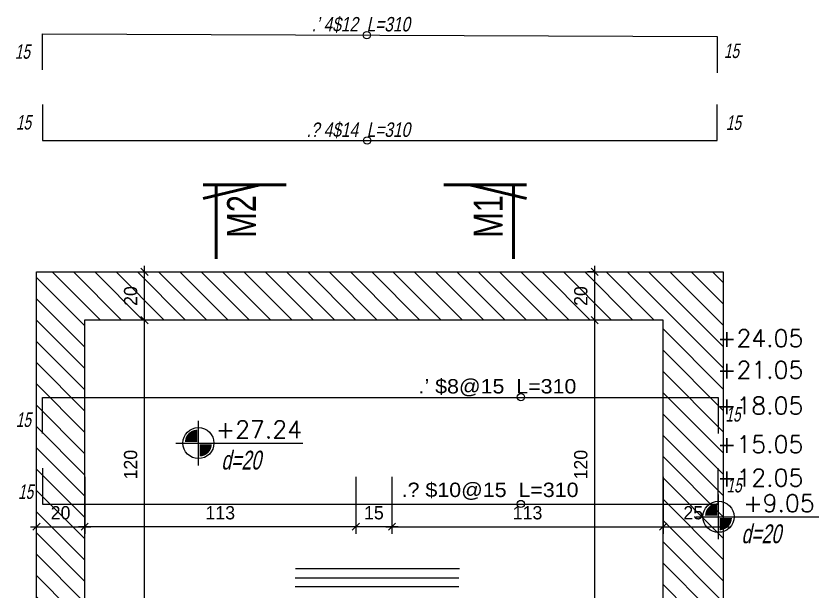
# Model space of a CAD drawing. Header units: inches. Extents: x -5298 to 11252, y 8210 to 22495.
# Drawn here: x 9816.5 to 10146.8, y 12051 to 12289.8 of the extents above; entities that cross this region are included whole.
import ezdxf
from ezdxf.enums import TextEntityAlignment as Align

# ---------------------------------------------------------------- set-up
doc = ezdxf.new("R2010")
doc.units = ezdxf.units.IN
doc.header["$LTSCALE"] = 11
doc.header["$MEASUREMENT"] = 0
doc.linetypes.add('DASHED2', pattern=[0.375, 0.25, -0.125])
doc.layers.get('Defpoints').update_dxf_attribs({"color": 40})
for name, color, linetype in [('BEAM', 3, 'Continuous'), ('D7', 2, 'Continuous'), ('dim', 3, 'Continuous'), ('dim-50-v', 2, 'Continuous'), ('ENG_beton nifsak', 4, 'Continuous'), ('ENG_beton ole', 3, 'DASHED2'), ('HATCH', 8, 'Continuous'), ('iron-txt', 3, 'Continuous'), ('IRON6', 6, 'Continuous'), ('otm', 3, 'Continuous'), ('TEXT3', 3, 'Continuous')]:
    doc.layers.add(name, color=color, linetype=linetype)
doc.layers.add('W', color=1, linetype='Continuous', lineweight=50)
doc.styles.add('AA', font='hebtxt', dxfattribs={"width": 0.8, "oblique": 8})
doc.styles.add('AD', font='oron')
doc.styles.add('HEBREW', font='hebtxt-weld.shx', dxfattribs={"width": 0.8, "oblique": 12})
doc.styles.add('HEBTXT', font='hebtxt-weld.shx')
doc.styles.add('ROMANS', font='romans')
doc.dimstyles.new('25', dxfattribs={"dimtxt": 5.5, "dimasz": 3, "dimexe": 3, "dimexo": 6, "dimgap": 3, "dimtad": 1, "dimdec": 0, "dimrnd": 0.5, "dimdsep": 46, "dimtxsty": 'HEBTXT', "dimblk1": 'OBLIQUE', "dimblk2": 'OBLIQUE', "dimsah": 1, "dimcen": 1, "dimdle": 2.5, "dimclre": 9, "dimclrt": 3, "dimadec": 0, "dimazin": 0, "dimtfac": 1, "dimtdec": 0, "dimtix": 1, "dimtmove": 2, "dimatfit": 3, "dimldrblk": 'OBLIQUE', "dimfxl": 1, "dimtolj": 1, "dimarcsym": 0})

# ---------------------------------------------------------------- blocks, each defined once
blk = doc.blocks.new('_OBLIQUE')
at = {"color": 0, "linetype": 'ByBlock'}
blk.add_line((-0.5, -0.5), (0.5, 0.5), dxfattribs=at)
blk = doc.blocks.new('*D286')
at = {"layer": 'Defpoints', "color": 0, "linetype": 'Continuous', "transparency": 16777216}
for p in [(10085.04, 12104.44, 0), (10110.04, 12077.76), (10110.04, 12057.76)]:
    blk.add_point(p, dxfattribs=at)
at = {"layer": 'dim-50-v', "color": 9, "linetype": 'Continuous', "lineweight": -2, "transparency": 16777216}
for p, q in [((10085.04, 12098.44), (10085.04, 12074.76)), ((10110.04, 12063.76), (10110.04, 12080.76))]:
    blk.add_line(p, q, dxfattribs=at)
at = {"layer": 'dim-50-v', "color": 0, "linetype": 'Continuous', "lineweight": -2, "transparency": 16777216}
blk.add_line((10082.54, 12077.76), (10112.54, 12077.76), dxfattribs=at)
at = {"layer": 'dim-50-v', "color": 0, "linetype": 'Continuous', "lineweight": -2, "transparency": 16777216, "xscale": 3, "yscale": 3, "zscale": 3, "rotation": 180}
blk.add_blockref('_OBLIQUE', (10085.04, 12077.76), dxfattribs=at)
at = {"layer": 'dim-50-v', "color": 0, "linetype": 'Continuous', "lineweight": -2, "transparency": 16777216, "xscale": 3, "yscale": 3, "zscale": 3}
blk.add_blockref('_OBLIQUE', (10110.04, 12077.76), dxfattribs=at)
at = {"layer": 'dim-50-v', "color": 3, "linetype": 'Continuous', "transparency": 16777216, "insert": (10097.54, 12083.51), "char_height": 5.5, "attachment_point": 5, "style": 'HEBTXT'}
blk.add_mtext('\\A1;25', dxfattribs=at)
blk = doc.blocks.new('*D287')
at = {"layer": 'Defpoints', "color": 0, "linetype": 'Continuous', "transparency": 16777216}
for p in [(9972.54, 12104.44, 0), (10085.04, 12104.44, 0), (10085.04, 12077.76)]:
    blk.add_point(p, dxfattribs=at)
at = {"layer": 'dim-50-v', "color": 9, "linetype": 'Continuous', "lineweight": -2, "transparency": 16777216}
for p, q in [((9972.54, 12098.44), (9972.54, 12074.76)), ((10085.04, 12098.44), (10085.04, 12074.76))]:
    blk.add_line(p, q, dxfattribs=at)
at = {"layer": 'dim-50-v', "color": 0, "linetype": 'Continuous', "lineweight": -2, "transparency": 16777216}
blk.add_line((9970.04, 12077.76), (10087.54, 12077.76), dxfattribs=at)
at = {"layer": 'dim-50-v', "color": 0, "linetype": 'Continuous', "lineweight": -2, "transparency": 16777216, "xscale": 3, "yscale": 3, "zscale": 3, "rotation": 180}
blk.add_blockref('_OBLIQUE', (9972.54, 12077.76), dxfattribs=at)
at = {"layer": 'dim-50-v', "color": 0, "linetype": 'Continuous', "lineweight": -2, "transparency": 16777216, "xscale": 3, "yscale": 3, "zscale": 3}
blk.add_blockref('_OBLIQUE', (10085.04, 12077.76), dxfattribs=at)
at = {"layer": 'dim-50-v', "color": 3, "linetype": 'Continuous', "transparency": 16777216, "insert": (10028.79, 12083.51), "char_height": 5.5, "attachment_point": 5, "style": 'HEBTXT'}
blk.add_mtext('\\A1;113', dxfattribs=at)
blk = doc.blocks.new('*D288')
at = {"layer": 'Defpoints', "color": 0, "linetype": 'Continuous', "transparency": 16777216}
for p in [(9845.04, 12104.44, 0), (9845.04, 12077.76), (9825.04, 12057.76)]:
    blk.add_point(p, dxfattribs=at)
at = {"layer": 'dim-50-v', "color": 9, "linetype": 'Continuous', "lineweight": -2, "transparency": 16777216}
for p, q in [((9845.04, 12098.44), (9845.04, 12074.76)), ((9825.04, 12063.76), (9825.04, 12080.76))]:
    blk.add_line(p, q, dxfattribs=at)
at = {"layer": 'dim-50-v', "color": 0, "linetype": 'Continuous', "lineweight": -2, "transparency": 16777216}
blk.add_line((9822.54, 12077.76), (9847.54, 12077.76), dxfattribs=at)
at = {"layer": 'dim-50-v', "color": 0, "linetype": 'Continuous', "lineweight": -2, "transparency": 16777216, "xscale": 3, "yscale": 3, "zscale": 3, "rotation": 180}
blk.add_blockref('_OBLIQUE', (9825.04, 12077.76), dxfattribs=at)
at = {"layer": 'dim-50-v', "color": 0, "linetype": 'Continuous', "lineweight": -2, "transparency": 16777216, "xscale": 3, "yscale": 3, "zscale": 3}
blk.add_blockref('_OBLIQUE', (9845.04, 12077.76), dxfattribs=at)
at = {"layer": 'dim-50-v', "color": 3, "linetype": 'Continuous', "transparency": 16777216, "insert": (9835.04, 12083.51), "char_height": 5.5, "attachment_point": 5, "style": 'HEBTXT'}
blk.add_mtext('\\A1;20', dxfattribs=at)
blk = doc.blocks.new('*D289')
at = {"layer": 'Defpoints', "color": 0, "linetype": 'Continuous', "transparency": 16777216}
for p in [(9957.54, 12104.44, 0), (9972.54, 12104.44, 0), (9957.54, 12077.76)]:
    blk.add_point(p, dxfattribs=at)
at = {"layer": 'dim-50-v', "color": 9, "linetype": 'Continuous', "lineweight": -2, "transparency": 16777216}
for p, q in [((9957.54, 12098.44), (9957.54, 12074.76)), ((9972.54, 12098.44), (9972.54, 12074.76))]:
    blk.add_line(p, q, dxfattribs=at)
at = {"layer": 'dim-50-v', "color": 0, "linetype": 'Continuous', "lineweight": -2, "transparency": 16777216}
blk.add_line((9975.04, 12077.76), (9955.04, 12077.76), dxfattribs=at)
at = {"layer": 'dim-50-v', "color": 0, "linetype": 'Continuous', "lineweight": -2, "transparency": 16777216, "xscale": 3, "yscale": 3, "zscale": 3, "rotation": 180}
blk.add_blockref('_OBLIQUE', (9957.54, 12077.76), dxfattribs=at)
at = {"layer": 'dim-50-v', "color": 0, "linetype": 'Continuous', "lineweight": -2, "transparency": 16777216, "xscale": 3, "yscale": 3, "zscale": 3}
blk.add_blockref('_OBLIQUE', (9972.54, 12077.76), dxfattribs=at)
at = {"layer": 'dim-50-v', "color": 3, "linetype": 'Continuous', "transparency": 16777216, "insert": (9965.04, 12083.51), "char_height": 5.5, "attachment_point": 5, "style": 'HEBTXT'}
blk.add_mtext('\\A1;15', dxfattribs=at)
blk = doc.blocks.new('*D290')
at = {"layer": 'Defpoints', "color": 0, "linetype": 'Continuous', "transparency": 16777216}
for p in [(9845.04, 12104.44, 0), (9957.54, 12104.44, 0), (9845.04, 12077.76)]:
    blk.add_point(p, dxfattribs=at)
at = {"layer": 'dim-50-v', "color": 9, "linetype": 'Continuous', "lineweight": -2, "transparency": 16777216}
for p, q in [((9845.04, 12098.44), (9845.04, 12074.76)), ((9957.54, 12098.44), (9957.54, 12074.76))]:
    blk.add_line(p, q, dxfattribs=at)
at = {"layer": 'dim-50-v', "color": 0, "linetype": 'Continuous', "lineweight": -2, "transparency": 16777216}
blk.add_line((9960.04, 12077.76), (9842.54, 12077.76), dxfattribs=at)
at = {"layer": 'dim-50-v', "color": 0, "linetype": 'Continuous', "lineweight": -2, "transparency": 16777216, "xscale": 3, "yscale": 3, "zscale": 3, "rotation": 180}
blk.add_blockref('_OBLIQUE', (9845.04, 12077.76), dxfattribs=at)
at = {"layer": 'dim-50-v', "color": 0, "linetype": 'Continuous', "lineweight": -2, "transparency": 16777216, "xscale": 3, "yscale": 3, "zscale": 3}
blk.add_blockref('_OBLIQUE', (9957.54, 12077.76), dxfattribs=at)
at = {"layer": 'dim-50-v', "color": 3, "linetype": 'Continuous', "transparency": 16777216, "insert": (9901.29, 12083.51), "char_height": 5.5, "attachment_point": 5, "style": 'HEBTXT'}
blk.add_mtext('\\A1;113', dxfattribs=at)
blk = doc.blocks.new('*D291')
at = {"layer": 'Defpoints', "color": 0, "linetype": 'Continuous', "transparency": 16777216}
for p in [(10056.65, 12163.52), (10070.57, 12163.52), (10072.16, 12043.52)]:
    blk.add_point(p, dxfattribs=at)
at = {"layer": 'dim-50-v', "color": 9, "linetype": 'Continuous', "lineweight": -2, "transparency": 16777216}
for p, q in [((10064.57, 12163.52), (10053.65, 12163.52)), ((10066.16, 12043.52), (10053.65, 12043.52))]:
    blk.add_line(p, q, dxfattribs=at)
at = {"layer": 'dim-50-v', "color": 0, "linetype": 'Continuous', "lineweight": -2, "transparency": 16777216}
blk.add_line((10056.65, 12041.02), (10056.65, 12166.02), dxfattribs=at)
at = {"layer": 'dim-50-v', "color": 0, "linetype": 'Continuous', "lineweight": -2, "transparency": 16777216, "xscale": 3, "yscale": 3, "zscale": 3}
for p, rotation in [((10056.65, 12163.52), 90), ((10056.65, 12043.52), 270)]:
    blk.add_blockref('_OBLIQUE', p, dxfattribs=dict(at, rotation=rotation))
at = {"layer": 'dim-50-v', "color": 3, "linetype": 'Continuous', "transparency": 16777216, "insert": (10050.9, 12103.52), "char_height": 5.5, "attachment_point": 5, "rotation": 90, "style": 'HEBTXT'}
blk.add_mtext('\\A1;120', dxfattribs=at)
blk = doc.blocks.new('*D292')
at = {"layer": 'Defpoints', "color": 0, "linetype": 'Continuous', "transparency": 16777216}
for p in [(9869.87, 12163.52), (9873.73, 12163.52, 0), (9869.87, 12043.52)]:
    blk.add_point(p, dxfattribs=at)
at = {"layer": 'dim-50-v', "color": 9, "linetype": 'Continuous', "lineweight": -2, "transparency": 16777216}
for p, q in [((9867.73, 12163.52), (9866.87, 12163.52)), ((9875.87, 12043.52), (9872.87, 12043.52))]:
    blk.add_line(p, q, dxfattribs=at)
at = {"layer": 'dim-50-v', "color": 0, "linetype": 'Continuous', "lineweight": -2, "transparency": 16777216}
blk.add_line((9869.87, 12041.02), (9869.87, 12166.02), dxfattribs=at)
at = {"layer": 'dim-50-v', "color": 0, "linetype": 'Continuous', "lineweight": -2, "transparency": 16777216, "xscale": 3, "yscale": 3, "zscale": 3}
for p, rotation in [((9869.87, 12163.52), 90), ((9869.87, 12043.52), 270)]:
    blk.add_blockref('_OBLIQUE', p, dxfattribs=dict(at, rotation=rotation))
at = {"layer": 'dim-50-v', "color": 3, "linetype": 'Continuous', "transparency": 16777216, "insert": (9864.12, 12103.52), "char_height": 5.5, "attachment_point": 5, "rotation": 90, "style": 'HEBTXT'}
blk.add_mtext('\\A1;120', dxfattribs=at)
blk = doc.blocks.new('*D247')
at = {"layer": 'Defpoints', "color": 0, "linetype": 'Continuous', "transparency": 16777216}
for p in [(9869.87, 12183.52, 0), (9869.87, 12183.52), (9896.69, 12163.52, 0)]:
    blk.add_point(p, dxfattribs=at)
at = {"layer": 'dim-50-v', "color": 0, "linetype": 'Continuous', "lineweight": -2, "transparency": 16777216}
blk.add_line((9869.87, 12161.02), (9869.87, 12186.02), dxfattribs=at)
at = {"layer": 'dim-50-v', "color": 9, "linetype": 'Continuous', "lineweight": -2, "transparency": 16777216}
for p, q in [((9863.87, 12183.52), (9866.87, 12183.52)), ((9890.69, 12163.52), (9866.87, 12163.52))]:
    blk.add_line(p, q, dxfattribs=at)
at = {"layer": 'dim-50-v', "color": 0, "linetype": 'Continuous', "lineweight": -2, "transparency": 16777216, "xscale": 3, "yscale": 3, "zscale": 3}
for p, rotation in [((9869.87, 12183.52), 90), ((9869.87, 12163.52), 270)]:
    blk.add_blockref('_OBLIQUE', p, dxfattribs=dict(at, rotation=rotation))
at = {"layer": 'dim-50-v', "color": 3, "linetype": 'Continuous', "transparency": 16777216, "insert": (9864.12, 12173.52), "char_height": 5.5, "attachment_point": 5, "rotation": 90, "style": 'HEBTXT'}
blk.add_mtext('\\A1;20', dxfattribs=at)
blk = doc.blocks.new('*D295')
at = {"layer": 'Defpoints', "color": 0, "linetype": 'Continuous', "transparency": 16777216}
for p in [(10056.65, 12183.52), (10062, 12183.52, 0), (10083.48, 12163.52, 0)]:
    blk.add_point(p, dxfattribs=at)
at = {"layer": 'dim-50-v', "color": 0, "linetype": 'Continuous', "lineweight": -2, "transparency": 16777216}
blk.add_line((10056.65, 12161.02), (10056.65, 12186.02), dxfattribs=at)
at = {"layer": 'dim-50-v', "color": 9, "linetype": 'Continuous', "lineweight": -2, "transparency": 16777216}
for p, q in [((10056, 12183.52), (10053.65, 12183.52)), ((10077.48, 12163.52), (10053.65, 12163.52))]:
    blk.add_line(p, q, dxfattribs=at)
at = {"layer": 'dim-50-v', "color": 0, "linetype": 'Continuous', "lineweight": -2, "transparency": 16777216, "xscale": 3, "yscale": 3, "zscale": 3}
for p, rotation in [((10056.65, 12183.52), 90), ((10056.65, 12163.52), 270)]:
    blk.add_blockref('_OBLIQUE', p, dxfattribs=dict(at, rotation=rotation))
at = {"layer": 'dim-50-v', "color": 3, "linetype": 'Continuous', "transparency": 16777216, "insert": (10050.9, 12173.52), "char_height": 5.5, "attachment_point": 5, "rotation": 90, "style": 'HEBTXT'}
blk.add_mtext('\\A1;20', dxfattribs=at)
blk = doc.blocks.new('awetry')
at = {"layer": 'ENG_beton nifsak', "ltscale": 5, "elevation": 0}
blk.add_lwpolyline([(8685.27, 11878.44), (8665.28, 11878.44), (8665.28, 12273.14), (8950.28, 12273.14), (8950.28, 11743.14), (8665.28, 11743.14), (8665.28, 11773.14), (8685.28, 11773.14), (8685.28, 11763.14), (8925.28, 11763.14), (8925.28, 12253.14), (8685.28, 12253.14)], close=True, dxfattribs=at)
blk = doc.blocks.new('PL')
at = {"linetype": 'ByBlock'}
for p, q in [((0, -0.2583), (0, 0.2583)), ((-0.2583, 0), (1.2044, 0))]:
    blk.add_line(p, q, dxfattribs=at)
at = {"color": 4, "const_width": 0.1404}
for points in [[(-0.014, 0.084, 0.414214), (-0.084, 0.014, 1)], [(0.014, -0.084, 0.414214), (0.084, -0.014, 1)]]:
    blk.add_lwpolyline(points, format="xyb", dxfattribs=at)
at = {"linetype": 'ByBlock'}
blk.add_circle((0, 0), 0.1793, dxfattribs=at)
at = {"style": 'ROMANS'}
blk.add_attdef('LEVEL', text='', height=0.2, dxfattribs=at).set_placement((0.6976, 0.1567), align=Align.MIDDLE)

msp = doc.modelspace()

# ---------------------------------------------------------------- hatches: boundary and pattern name
at = {"layer": 'HATCH', "linetype": 'Continuous', "transparency": 33554687}
h = msp.add_hatch(dxfattribs=at)
h.set_pattern_fill('ANSI31', color=256, scale=50, angle=270)
h.set_pattern_definition([(315, (1515.685, 691.535), (4.4194174, 4.4194174), [])])
h.paths.add_polyline_path([(9824.99, 11653.52), (10109.99, 11653.52), (10109.99, 12183.52), (9824.99, 12183.52), (9824.99, 11788.9), (9845.04, 11788.9), (9844.99, 12163.52), (10084.99, 12163.52), (10084.99, 11673.52), (9844.99, 11673.52), (9845.04, 11683.9), (9824.99, 11683.9)])
h.paths.add_polyline_path([(9864.78, 11628.86), (9864.78, 11640.51), (9856.53, 11640.51), (9856.53, 11628.86)], flags=9)

# ---------------------------------------------------------------- linework, layer by layer
at = {"layer": 'dim', "elevation": 0}
for points in [[(9962.11, 12060.21, 0, 2.5, 0), (9962.11, 12071.17, 0, 0, 0), (9962.1, 12281.81, 0, 0, 0)], [(10025.97, 12163.52, 0, 2.5, 0), (10025.97, 12151.87, 0, 0, 0), (10025.96, 12048.34, 0, 0, 0)], [(10025.97, 12043.52, 0, 2.5, 0), (10025.97, 12053.74, 0, 0, 0), (10025.96, 12141.16, 0, 0, 0)]]:
    msp.add_lwpolyline(points, format="xyseb", dxfattribs=at)
at = {"layer": 'dim'}
for centre in [(9962.11, 12281.81, 0), (9962.23, 12238.08, 0), (10026.04, 12131.55, 0), (10026.02, 12087.2, 0)]:
    msp.add_circle(centre, 1.5, dxfattribs=at)
at = {"layer": 'ENG_beton ole', "ltscale": 2, "elevation": 0}
msp.add_lwpolyline([(9845.04, 11788.9), (9824.99, 11788.9), (9824.99, 12183.52), (10109.99, 12183.52), (10109.99, 11653.52), (9824.99, 11653.52), (9824.99, 11683.9), (9845.04, 11683.9), (9844.99, 11673.52), (10084.99, 11673.52), (10084.99, 12163.52), (9844.99, 12163.52)], close=True, dxfattribs=at)
at = {"layer": 'IRON6'}
for p, q in [((10000.5, 12060.21, 0), (9932.57, 12060.21, 0)), ((10000.22, 12056.39, 0), (9932.41, 12056.39, 0)), ((10000.22, 12052.76, 0), (9932.41, 12052.76, 0))]:
    msp.add_line(p, q, dxfattribs=at)
at = {"layer": 'IRON6', "elevation": 0}
for points in [[(9827.48, 12267.36), (9827.48, 12282.36), (10107.49, 12281.22), (10107.48, 12266.22)], [(9827.48, 12253.03), (9827.48, 12238.03), (10107.48, 12238.03), (10107.48, 12253.03)], [(9827.48, 12116.42), (9827.48, 12131.42), (10107.91, 12131.42), (10107.9, 12116.42)], [(9827.48, 12102.09), (9827.48, 12087.09), (10107.9, 12087.09), (10107.9, 12102.09)]]:
    msp.add_lwpolyline(points, dxfattribs=at)
at = {"layer": 'W'}
for p, q in [((9917.87, 12219.65, 0), (9894.2, 12214.05, 0)), ((9894.2, 12219.65, 0), (9917.87, 12219.65, 0)), ((10004.71, 12219.65, 0), (10028.38, 12214.05, 0)), ((10028.38, 12219.65, 0), (10004.71, 12219.65, 0))]:
    msp.add_line(p, q, dxfattribs=at)
at = {"layer": 'W', "elevation": 0}
for points in [[(9899.61, 12188.98), (9899.61, 12219.65), (9928.57, 12219.65)], [(10022.97, 12188.98), (10022.97, 12219.65), (9994, 12219.65)]]:
    msp.add_lwpolyline(points, dxfattribs=at)

# ---------------------------------------------------------------- block references
at = {"layer": 'BEAM', "linetype": 'Continuous'}
msp.add_blockref('awetry', (1159.71, -89.62, 0), dxfattribs=at)
at = {"layer": 'D7', "xscale": 36, "yscale": 36, "zscale": 36}
for p, values in [((9892.22, 12112.47, 0), {'LEVEL': '+27.24'}), ((10108.02, 12081.88, 0), {'LEVEL': '+9.05'})]:
    msp.add_blockref('PL', p, dxfattribs=at).add_auto_attribs(values)

# ---------------------------------------------------------------- texts
at = {"layer": 'iron-txt', "style": 'HEBTXT', "width": 1.11}
for s, p in [('.’ $8@15  L=310', (10016.29, 12135.68, 0)), ('.%%154 $10@15  L=310', (10013.25, 12092.69, 0))]:
    msp.add_text(s, height=5.9765, dxfattribs=at).set_placement(p, align=Align.MIDDLE)
at = {"layer": 'otm', "color": 1, "style": 'ROMANS'}
for s, p in [('+24.05', (10107.44, 12152.41, 0)), ('+21.05', (10107.44, 12139.27, 0)), ('+18.05', (10107.44, 12124.43, 0)), ('+15.05', (10107.44, 12108.38, 0)), ('+12.05', (10107.44, 12094.51, 0))]:
    msp.add_text(s, height=7.2, dxfattribs=at).set_placement(p)
at = {"layer": 'TEXT3', "style": 'HEBREW', "oblique": 12, "width": 0.8}
for s, p in [('.’ 4$12  L=310', (9959.62, 12286.28, 0)), ('.%%154 4$14  L=310', (9958.58, 12242.5, 0))]:
    msp.add_text(s, height=6, rotation=0.0455, dxfattribs=at).set_placement(p, align=Align.MIDDLE)
at = {"layer": 'TEXT3', "style": 'AA', "oblique": 12, "width": 0.7}
for s, height, p in [('15', 6, (9816.08, 12272.02, 0)), ('15', 6, (10110.28, 12272.33, 0)), ('15', 6, (9816.55, 12242.62, 0)), ('15', 6, (10111.1, 12242.47, 0)), ('15', 6, (10110.9, 12121.39, 0)), ('15', 6, (9816.5, 12119.18, 0)), ('d=20', 7.8, (9901.75, 12101.5, 0)), ('15', 6, (10111.37, 12091.99, 0)), ('15', 6, (9817.42, 12089.3, 0)), ('d=20', 7.8, (10117.55, 12070.91, 0))]:
    msp.add_text(s, height=height, dxfattribs=at).set_placement(p)
at = {"layer": 'W', "style": 'AD', "width": 0.8}
for s, p in [('M2', (9916.08, 12197.67, 0)), ('M1', (10018.45, 12197.67, 0))]:
    msp.add_text(s, height=11.953, rotation=90, dxfattribs=at).set_placement(p)

# ---------------------------------------------------------------- dimensions: what is measured, and where the dimension line sits
at = {"layer": 'dim-50-v', "linetype": 'Continuous'}
for base, p1, p2, angle, picture, middle in [((9869.87, 12183.52, 0), (9896.69, 12163.52, 0), (9869.87, 12183.52, 0), 90, '*D247', (9864.12, 12173.52, 0)), ((10056.65, 12183.52, 0), (10083.48, 12163.52, 0), (10062, 12183.52, 0), 90, '*D295', (10050.9, 12173.52, 0)), ((9869.87, 12163.52, 0), (9869.87, 12043.52, 0), (9873.73, 12163.52, 0), 90, '*D292', (9864.12, 12103.52, 0)), ((10056.65, 12163.52, 0), (10072.16, 12043.52, 0), (10070.57, 12163.52, 0), 90, '*D291', (10050.9, 12103.52, 0)), ((9845.04, 12077.76, 0), (9825.04, 12057.76, 0), (9845.04, 12104.44, 0), 180, '*D288', (9835.04, 12083.51, 0)), ((9845.0397, 12077.76, 0.0003), (9957.5444, 12104.4406, 0.0003), (9845.0397, 12104.4406, 0.0003), 180, '*D290', (9901.292, 12083.51, 0.0003)), ((9957.54, 12077.76, 0), (9972.54, 12104.44, 0), (9957.54, 12104.44, 0), 180, '*D289', (9965.04, 12083.51, 0)), ((10085.044355, 12077.760016, 0.000255), (9972.544356, 12104.440597, 0.000256), (10085.044355, 12104.440597, 0.000255), 180, '*D287', (10028.794355, 12083.510016, 0.000255)), ((10110.04, 12077.76, 0), (10085.04, 12104.44, 0), (10110.04, 12057.76, 0), 180, '*D286', (10097.54, 12083.51, 0))]:
    dim = msp.add_linear_dim(base=base, p1=p1, p2=p2, angle=angle, dimstyle='25', dxfattribs=at)
    dim.commit()
    dim.dimension.update_dxf_attribs({"geometry": picture, "text_midpoint": middle})

doc.saveas('drawing.dxf')
